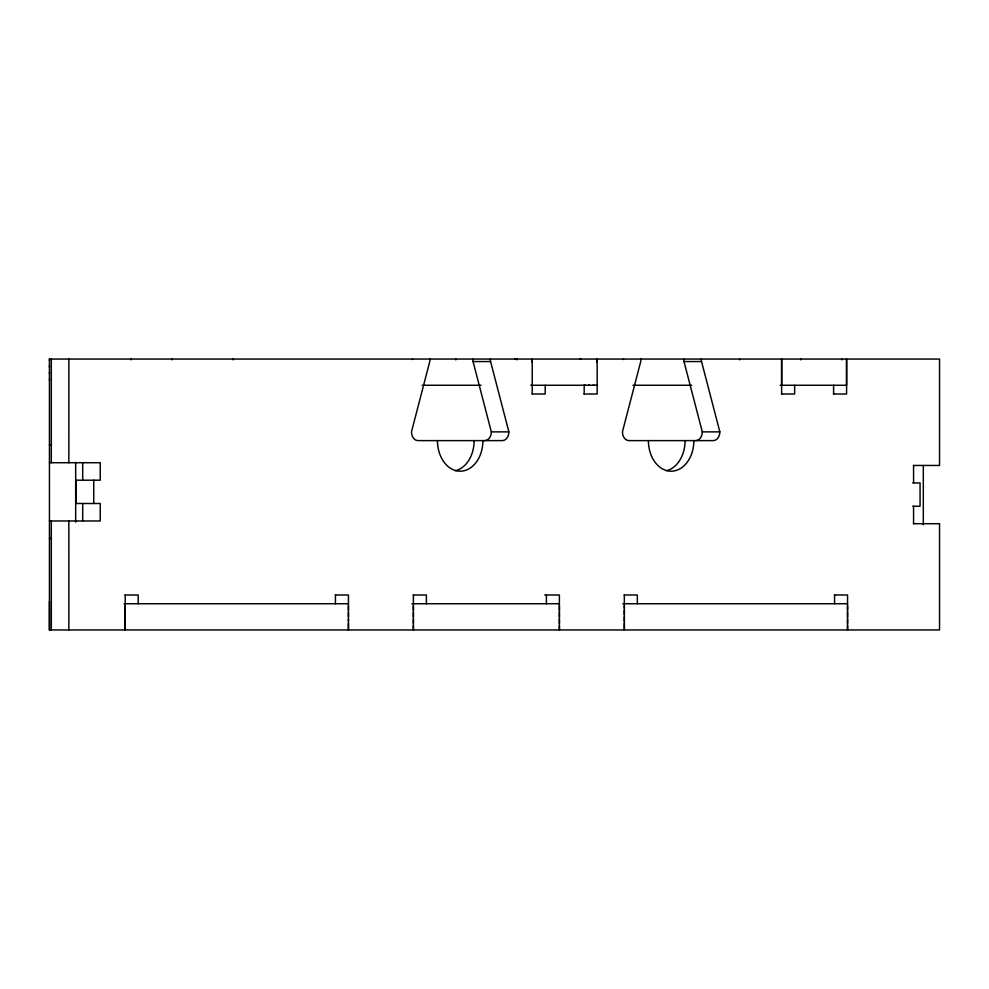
<?xml version="1.0" encoding="UTF-8"?>
<svg xmlns="http://www.w3.org/2000/svg" width="989" height="989" viewBox="0 0 989 989"><rect width="100%" height="100%" fill="white"/><g stroke="black" fill="none" stroke-linecap="round" stroke-linejoin="round"><path stroke-width="1.48" d="M913.477 523.713L939.538 523.713L939.55 629.956L49.45 629.956L49.45 601.547M49.45 380.357L49.45 378.713M49.45 373.805L49.45 372.161M49.45 367.24L49.45 365.609M49.45 360.688L49.45 359.056L939.55 359.056L939.538 465.46L913.477 465.46M51.304 462.716L51.317 359.044M68.847 462.716L68.859 359.044M82.693 520.98L82.705 503.5M335.283 594.995L348.437 594.995L348.437 629.956L348.437 623.391M532.23 362.333L532.23 360.688M544.778 594.995L559.391 594.995L559.391 629.956L559.391 625.58M597.171 362.333L597.171 360.688M781.644 385.265L781.644 359.056L781.644 394.005M834.395 594.995L847.548 594.995L847.548 629.956L847.548 625.58M913.564 523.713L913.576 506.244M472.779 359.056A8.74 6.49 -90 0 0 473.051 361.554L490.593 361.554L508.878 431.872A8.74 6.49 90 0 1 502.387 440.612L417.964 440.612A8.74 6.49 -90 0 1 411.473 431.872L429.758 361.554A8.74 6.49 -90 0 0 430.03 359.056M683.733 359.056A8.74 6.49 -90 0 0 684.005 361.554L701.547 361.554L719.844 431.872A8.74 6.49 -90 0 1 713.341 440.612L628.917 440.612A8.74 6.49 -90 0 1 622.427 431.872L640.724 361.554A8.74 6.49 -90 0 0 640.996 359.056M422.13 385.265L481.013 385.265M530.759 385.265L532.23 385.265M532.057 385.265L597.171 385.265M632.948 385.265L691.682 385.265M780.185 385.265L846.584 385.265L846.584 359.056L846.584 394.005L833.43 394.005M532.057 394.005L545.211 394.005L545.211 385.265M584.005 394.005L597.171 394.005L597.171 359.056M781.483 394.005L794.637 394.005L794.637 385.265M484.845 440.612A8.74 6.49 -90 0 0 491.335 431.872L508.878 431.872M695.799 440.612A8.74 6.49 90 0 0 702.301 431.872L719.844 431.872M49.45 445.235L51.094 445.235M49.45 462.716L100.235 462.716L100.248 480.197L76.202 480.197L76.202 503.5L100.248 503.5L100.235 520.98L49.45 520.98M912.748 482.941L920.067 482.941L920.067 506.244L912.748 506.244M49.45 538.449L51.094 538.449M125.047 594.995L138.2 594.995L138.2 603.735M413.204 594.995L426.37 594.995L426.37 603.735M624.158 594.995L637.324 594.995L637.324 603.735M124.12 603.735L348.437 603.735M411.918 603.735L559.391 603.735M622.872 603.735L847.548 603.735M579.628 359.056L581.087 359.056M514.688 359.056L516.147 359.056M584.005 385.265L585.476 385.265M588.393 385.265L589.852 385.265M592.782 385.265L594.241 385.265M684.005 361.554L702.301 431.872M473.051 361.554L491.335 431.872M913.564 465.46L913.576 482.941M82.693 462.716L82.705 480.197M923.318 465.46L923.318 524.838M847.548 605.923L847.548 610.287M847.548 612.475L847.548 616.839M847.548 619.027L847.548 623.391M841.75 359.056L841.75 359.872M834.568 594.995L834.568 603.735M833.603 385.265L833.603 394.005M800.83 359.056L800.83 359.872M739.661 359.056L739.661 359.872M624.331 594.995L624.331 629.956L624.331 623.391M624.331 605.923L624.331 608.099M624.331 610.287L624.331 614.651M624.331 616.839L624.331 621.216M584.178 385.265L584.178 394.005M559.391 605.923L559.391 610.287M559.391 612.475L559.391 616.839M559.391 619.027L559.391 623.391M546.398 594.995L546.398 603.735M532.23 359.056L532.23 394.005M516.963 359.056L516.963 359.872M455.793 359.056L455.793 359.872M413.377 594.995L413.377 629.956L413.377 625.58M413.377 605.923L413.377 610.287M413.377 612.475L413.377 616.839M413.377 619.027L413.377 623.391M348.437 605.923L348.437 610.287M348.437 612.475L348.437 616.839M348.437 619.027L348.437 621.216M335.444 594.995L335.444 603.735M233.107 359.056L233.107 359.872M171.938 359.056L171.938 359.872M131.018 359.056L131.018 359.872M125.22 594.995L125.22 629.956L125.22 605.923M93.745 480.197L93.745 503.5M75.671 462.395L75.671 522.105M68.847 520.98L68.859 629.944M51.304 520.98L51.317 629.944M49.45 359.056L49.45 629.956M412.487 359.056A8.74 6.49 -90 0 1 412.487 359.526M701.547 361.554A8.74 6.49 90 0 1 701.275 359.056M693.858 440.612A30.585 22.735 90 0 1 671.135 471.197A30.585 22.735 90 0 1 648.401 440.612M490.593 361.554A8.74 6.49 90 0 1 490.321 359.056M482.904 440.612A30.585 22.735 90 0 1 460.182 471.197A30.585 22.735 90 0 1 437.447 440.612M623.453 359.056A8.74 6.49 -90 0 1 623.441 359.526M685.093 440.612A30.585 22.735 90 0 1 666.499 470.69M474.139 440.612A30.585 22.735 90 0 1 455.546 470.69"/></g></svg>
